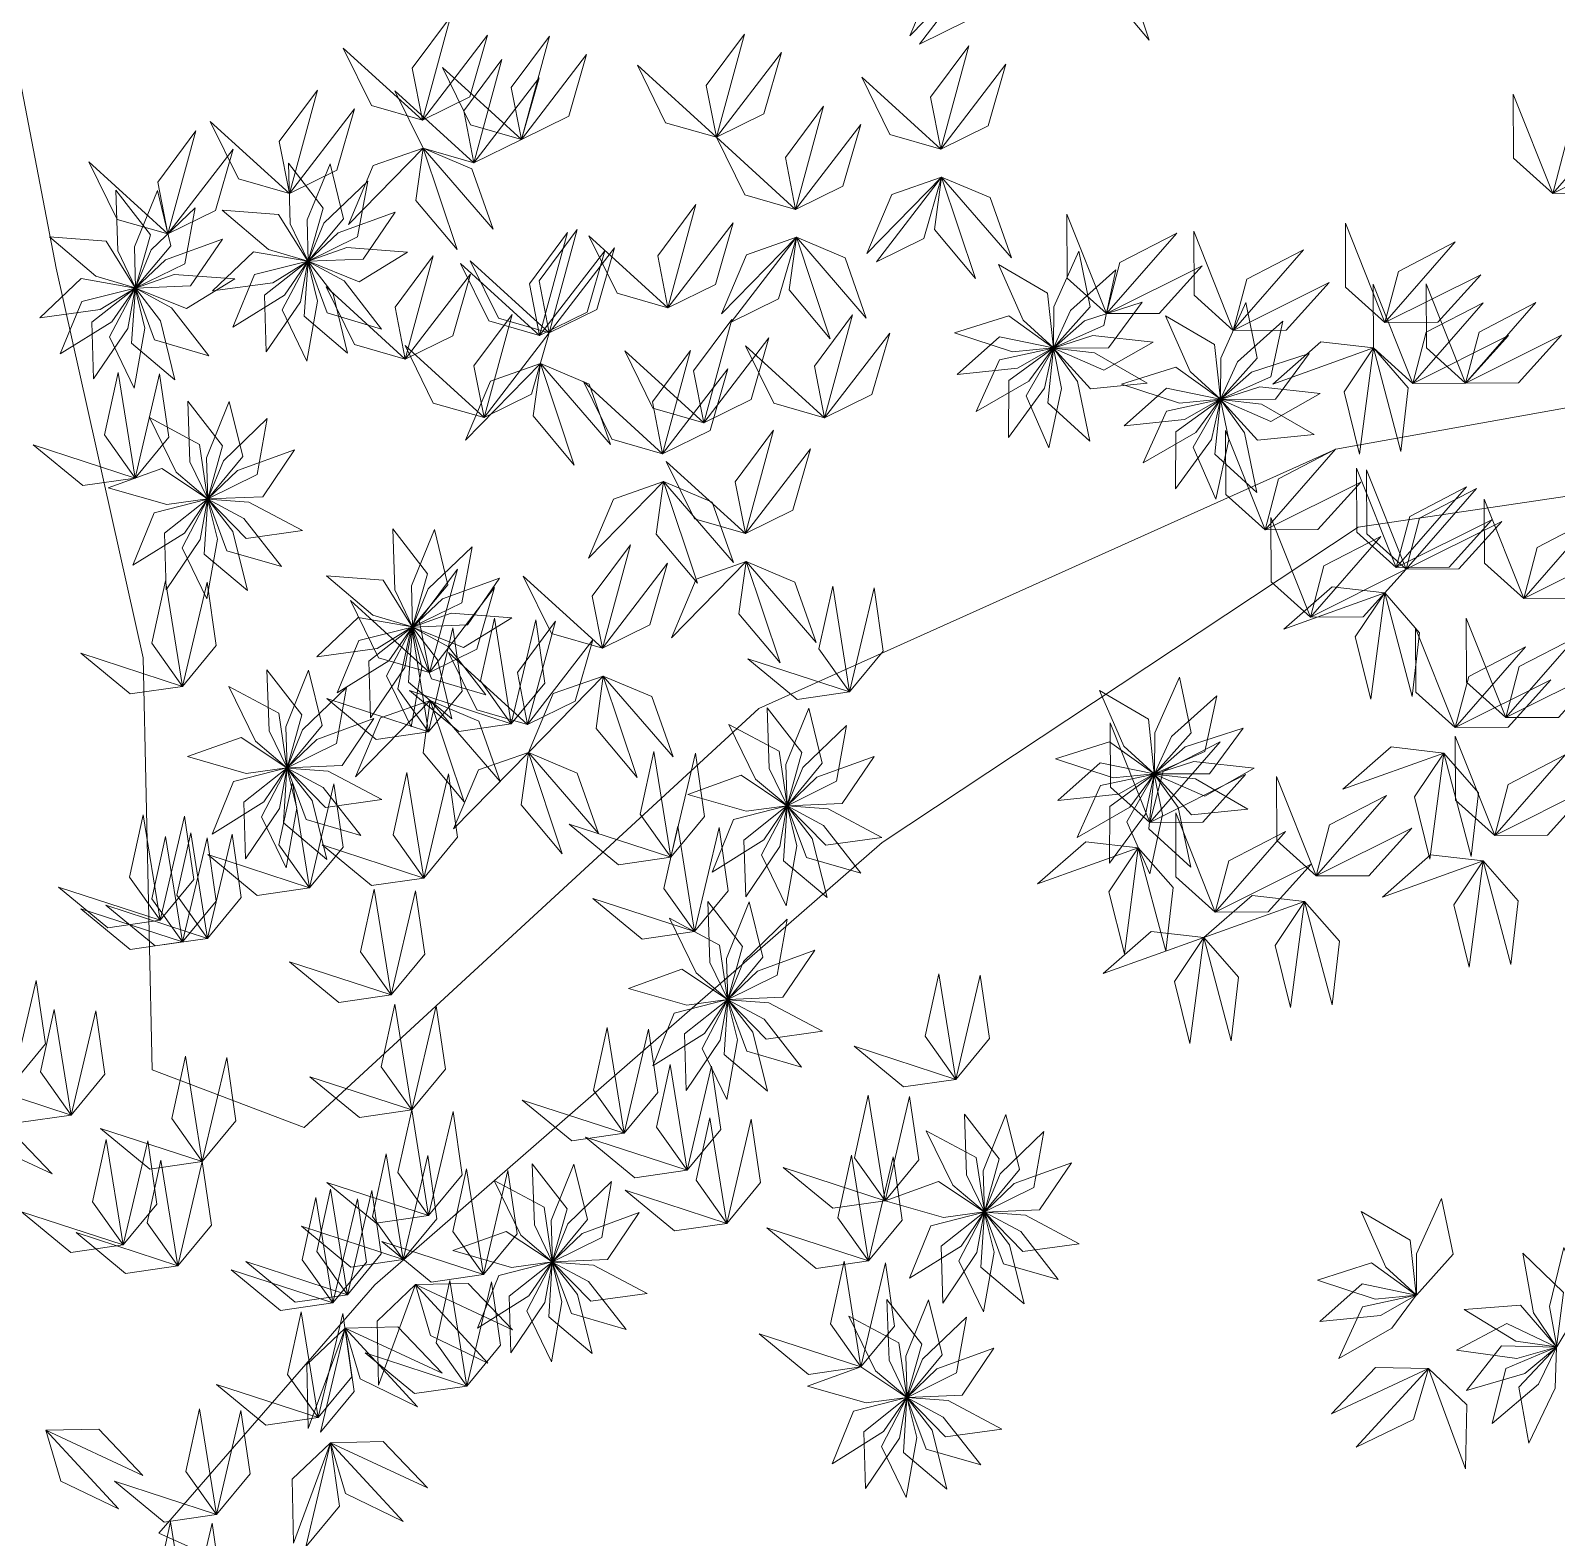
# Model space of a CAD drawing. Header units: inches. Extents: x -422522 to 22891, y -2973 to 414515.
# Drawn here: x 11305 to 11390.6, y 10952.1 to 11036.6 of the extents above; entities that cross this region are included whole.
import ezdxf

# ---------------------------------------------------------------- set-up
doc = ezdxf.new("R2010")
doc.units = ezdxf.units.IN
doc.header["$MEASUREMENT"] = 0
doc.layers.add('ARREDAMENTO', color=8, linetype='Continuous', lineweight=18)

msp = doc.modelspace()

# ---------------------------------------------------------------- linework, layer by layer
at = {"layer": 'ARREDAMENTO', "linetype": 'Continuous', "lineweight": 0}
for points in [[(11404.346, 11017.806), (11378.18, 11013.105), (11345.839, 10998.557), (11320.347, 10975.071), (11311.822, 10978.306), (11311.325, 11001.414), (11306.448, 11023.259), (11301.689, 11047.984), (11306.66, 11063.654), (11315.716, 11073.384), (11336.474, 11086.963), (11359.7, 11090.341), (11382.134, 11109.623), (11404.745, 11133.228)], [(11326.369, 10945.965), (11312.2, 10952.317), (11324.314, 10966.251), (11352.747, 10991.06), (11379.444, 11008.725), (11409.931, 11013.248)]]:
    msp.add_lwpolyline(points, dxfattribs=at)
at = {"layer": 'ARREDAMENTO', "lineweight": 0}
for points in [[(11365.824, 11041.731), (11365.421, 11038.794), (11367.723, 11036.042), (11365.824, 11041.731)], [(11358.498, 11040.571), (11355.702, 11039.589), (11354.305, 11036.283), (11358.498, 11040.571)], [(11354.846, 11035.814), (11357.506, 11037.123), (11358.498, 11040.571), (11354.846, 11035.814)], [(11326.975, 11031.552), (11326.404, 11034.461), (11328.545, 11037.341), (11326.975, 11031.552)], [(11326.975, 11031.552), (11329.635, 11032.861), (11330.628, 11036.31), (11326.975, 11031.552)], [(11343.463, 11030.592), (11342.892, 11033.501), (11345.033, 11036.381), (11343.463, 11030.592)], [(11326.975, 11031.552), (11324.127, 11032.372), (11322.542, 11035.592), (11326.975, 11031.552)], [(11332.529, 11030.474), (11331.958, 11033.383), (11334.098, 11036.263), (11332.529, 11030.474)], [(11356.04, 11029.931), (11355.468, 11032.84), (11357.609, 11035.72), (11356.04, 11029.931)], [(11329.869, 11029.165), (11329.298, 11032.074), (11331.439, 11034.954), (11329.869, 11029.165)], [(11332.529, 11030.474), (11335.189, 11031.783), (11336.182, 11035.231), (11332.529, 11030.474)], [(11343.463, 11030.592), (11340.615, 11031.412), (11339.03, 11034.632), (11343.463, 11030.592)], [(11343.463, 11030.592), (11346.123, 11031.901), (11347.116, 11035.349), (11343.463, 11030.592)], [(11356.04, 11029.931), (11358.7, 11031.24), (11359.693, 11034.688), (11356.04, 11029.931)], [(11332.529, 11030.474), (11329.68, 11031.294), (11328.096, 11034.514), (11332.529, 11030.474)], [(11329.869, 11029.165), (11332.529, 11030.474), (11333.522, 11033.923), (11329.869, 11029.165)], [(11356.04, 11029.931), (11353.191, 11030.751), (11351.606, 11033.971), (11356.04, 11029.931)], [(11319.522, 11027.439), (11318.951, 11030.348), (11321.091, 11033.228), (11319.522, 11027.439)], [(11329.869, 11029.165), (11327.02, 11029.985), (11325.436, 11033.205), (11329.869, 11029.165)], [(11390.343, 11027.437), (11388.139, 11029.42), (11388.122, 11033.009), (11390.343, 11027.437)], [(11319.522, 11027.439), (11322.182, 11028.748), (11323.175, 11032.196), (11319.522, 11027.439)], [(11347.897, 11026.552), (11347.325, 11029.461), (11349.466, 11032.341), (11347.897, 11026.552)], [(11319.522, 11027.439), (11316.673, 11028.259), (11315.089, 11031.478), (11319.522, 11027.439)], [(11347.897, 11026.552), (11350.557, 11027.861), (11351.55, 11031.31), (11347.897, 11026.552)], [(11390.343, 11027.437), (11391.101, 11030.303), (11394.286, 11031.957), (11390.343, 11027.437)], [(11312.711, 11025.17), (11312.14, 11028.079), (11314.281, 11030.959), (11312.711, 11025.17)], [(11347.897, 11026.552), (11345.048, 11027.372), (11343.463, 11030.592), (11347.897, 11026.552)], [(11312.711, 11025.17), (11315.371, 11026.479), (11316.364, 11029.927), (11312.711, 11025.17)], [(11327.02, 11029.985), (11324.224, 11029.003), (11322.827, 11025.697), (11327.02, 11029.985)], [(11327.02, 11029.985), (11326.617, 11027.048), (11328.92, 11024.296), (11327.02, 11029.985)], [(11327.02, 11029.985), (11329.751, 11028.832), (11330.941, 11025.446), (11327.02, 11029.985)], [(11390.343, 11027.437), (11393.307, 11027.451), (11395.708, 11030.118), (11390.343, 11027.437)], [(11312.711, 11025.17), (11309.863, 11025.99), (11308.278, 11029.209), (11312.711, 11025.17)], [(11319.47, 11029.142), (11319.574, 11025.735), (11320.568, 11023.654), (11321.412, 11026.621), (11319.47, 11029.142)], [(11321.801, 11029.112), (11320.51, 11025.958), (11320.572, 11023.652), (11322.549, 11026.02), (11321.801, 11029.112)], [(11323.918, 11028.137), (11321.455, 11025.781), (11320.574, 11023.649), (11323.343, 11025.008), (11323.918, 11028.137)], [(11356.085, 11028.364), (11353.288, 11027.381), (11351.891, 11024.076), (11356.085, 11028.364)], [(11352.432, 11023.607), (11355.092, 11024.915), (11356.085, 11028.364), (11352.432, 11023.607)], [(11356.085, 11028.364), (11355.682, 11025.427), (11357.985, 11022.675), (11356.085, 11028.364)], [(11356.085, 11028.364), (11358.816, 11027.21), (11360.005, 11023.825), (11356.085, 11028.364)], [(11309.792, 11027.636), (11309.895, 11024.23), (11310.889, 11022.148), (11311.733, 11025.115), (11309.792, 11027.636)], [(11312.122, 11027.607), (11310.831, 11024.452), (11310.893, 11022.147), (11312.87, 11024.514), (11312.122, 11027.607)], [(11314.239, 11026.632), (11311.776, 11024.275), (11310.895, 11022.144), (11313.664, 11023.502), (11314.239, 11026.632)], [(11315.748, 11026.51), (11318.349, 11024.307), (11320.561, 11023.653), (11318.92, 11026.265), (11315.748, 11026.51)], [(11325.455, 11026.386), (11322.247, 11025.235), (11320.575, 11023.646), (11323.657, 11023.76), (11325.455, 11026.386)], [(11340.742, 11021.037), (11340.17, 11023.946), (11342.311, 11026.826), (11340.742, 11021.037)], [(11365.321, 11020.704), (11363.117, 11022.687), (11363.1, 11026.275), (11365.321, 11020.704)], [(11333.548, 11019.473), (11332.976, 11022.382), (11335.117, 11025.262), (11333.548, 11019.473)], [(11334.09, 11019.63), (11333.518, 11022.539), (11335.659, 11025.419), (11334.09, 11019.63)], [(11340.742, 11021.037), (11343.402, 11022.346), (11344.395, 11025.794), (11340.742, 11021.037)], [(11365.321, 11020.704), (11366.079, 11023.57), (11369.263, 11025.224), (11365.321, 11020.704)], [(11372.438, 11019.766), (11370.235, 11021.749), (11370.217, 11025.338), (11372.438, 11019.766)], [(11380.94, 11020.207), (11378.736, 11022.19), (11378.719, 11025.779), (11380.94, 11020.207)], [(11306.069, 11025.004), (11308.67, 11022.801), (11310.882, 11022.147), (11309.242, 11024.759), (11306.069, 11025.004)], [(11315.776, 11024.88), (11312.568, 11023.729), (11310.896, 11022.14), (11313.978, 11022.255), (11315.776, 11024.88)], [(11326.147, 11024.16), (11322.748, 11024.413), (11320.574, 11023.642), (11323.437, 11022.493), (11326.147, 11024.16)], [(11334.09, 11019.63), (11336.749, 11020.939), (11337.742, 11024.388), (11334.09, 11019.63)], [(11340.742, 11021.037), (11337.893, 11021.857), (11336.308, 11025.076), (11340.742, 11021.037)], [(11347.942, 11024.985), (11345.145, 11024.003), (11343.748, 11020.697), (11347.942, 11024.985)], [(11344.289, 11020.228), (11346.949, 11021.537), (11347.942, 11024.985), (11344.289, 11020.228)], [(11347.942, 11024.985), (11347.539, 11022.048), (11349.842, 11019.296), (11347.942, 11024.985)], [(11347.942, 11024.985), (11350.673, 11023.832), (11351.863, 11020.446), (11347.942, 11024.985)], [(11380.94, 11020.207), (11381.698, 11023.073), (11384.882, 11024.727), (11380.94, 11020.207)], [(11315.214, 11021.982), (11318.591, 11022.44), (11320.557, 11023.647), (11317.518, 11024.176), (11315.214, 11021.982)], [(11316.353, 11019.948), (11319.252, 11021.741), (11320.557, 11023.643), (11317.566, 11022.89), (11316.353, 11019.948)], [(11318.221, 11018.555), (11320.14, 11021.372), (11320.559, 11023.64), (11318.132, 11021.735), (11318.221, 11018.555)], [(11320.494, 11018.041), (11321.101, 11021.395), (11320.562, 11023.637), (11319.12, 11020.911), (11320.494, 11018.041)], [(11322.78, 11018.496), (11321.971, 11021.807), (11320.565, 11023.636), (11320.357, 11020.559), (11322.78, 11018.496)], [(11324.683, 11019.842), (11322.597, 11022.538), (11320.569, 11023.637), (11321.63, 11020.741), (11324.683, 11019.842)], [(11326.016, 11018.159), (11325.444, 11021.068), (11327.585, 11023.948), (11326.016, 11018.159)], [(11333.548, 11019.473), (11330.699, 11020.293), (11329.114, 11023.513), (11333.548, 11019.473)], [(11334.09, 11019.63), (11331.241, 11020.45), (11329.656, 11023.67), (11334.09, 11019.63)], [(11333.548, 11019.473), (11336.208, 11020.782), (11337.201, 11024.231), (11333.548, 11019.473)], [(11363.774, 11024.199), (11362.377, 11021.09), (11362.361, 11018.783), (11364.417, 11021.083), (11363.774, 11024.199)], [(11372.438, 11019.766), (11373.196, 11022.632), (11376.381, 11024.287), (11372.438, 11019.766)], [(11305.535, 11020.476), (11308.912, 11020.935), (11310.878, 11022.141), (11307.839, 11022.67), (11305.535, 11020.476)], [(11316.468, 11022.654), (11313.069, 11022.908), (11310.895, 11022.136), (11313.758, 11020.987), (11316.468, 11022.654)], [(11326.016, 11018.159), (11328.676, 11019.468), (11329.668, 11022.916), (11326.016, 11018.159)], [(11359.275, 11023.459), (11360.651, 11020.34), (11362.354, 11018.785), (11362.021, 11021.852), (11359.275, 11023.459)], [(11365.856, 11023.153), (11363.316, 11020.881), (11362.363, 11018.78), (11365.177, 11020.045), (11365.856, 11023.153)], [(11365.321, 11020.704), (11368.285, 11020.718), (11370.686, 11023.385), (11365.321, 11020.704)], [(11380.94, 11020.207), (11383.904, 11020.221), (11386.305, 11022.888), (11380.94, 11020.207)], [(11306.674, 11018.443), (11309.573, 11020.236), (11310.878, 11022.137), (11307.887, 11021.384), (11306.674, 11018.443)], [(11308.542, 11017.049), (11310.461, 11019.866), (11310.88, 11022.134), (11308.454, 11020.23), (11308.542, 11017.049)], [(11310.815, 11016.535), (11311.423, 11019.889), (11310.883, 11022.132), (11309.441, 11019.405), (11310.815, 11016.535)], [(11313.101, 11016.991), (11312.292, 11020.302), (11310.886, 11022.131), (11310.678, 11019.053), (11313.101, 11016.991)], [(11315.004, 11018.336), (11312.918, 11021.032), (11310.89, 11022.131), (11311.952, 11019.235), (11315.004, 11018.336)], [(11326.016, 11018.159), (11323.167, 11018.979), (11321.582, 11022.199), (11326.016, 11018.159)], [(11372.438, 11019.766), (11375.403, 11019.78), (11377.803, 11022.448), (11372.438, 11019.766)], [(11382.499, 11016.795), (11380.295, 11018.778), (11380.278, 11022.366), (11382.499, 11016.795)], [(11385.463, 11016.809), (11383.26, 11018.792), (11383.242, 11022.38), (11385.463, 11016.809)], [(11367.334, 11021.351), (11364.089, 11020.308), (11362.364, 11018.776), (11365.448, 11018.787), (11367.334, 11021.351)], [(11373.136, 11021.321), (11371.74, 11018.212), (11371.724, 11015.905), (11373.78, 11018.205), (11373.136, 11021.321)], [(11382.499, 11016.795), (11383.257, 11019.661), (11386.441, 11021.315), (11382.499, 11016.795)], [(11385.463, 11016.809), (11386.221, 11019.675), (11389.406, 11021.329), (11385.463, 11016.809)], [(11330.437, 11014.873), (11329.865, 11017.782), (11332.006, 11020.662), (11330.437, 11014.873)], [(11342.752, 11014.587), (11342.18, 11017.496), (11344.321, 11020.376), (11342.752, 11014.587)], [(11349.522, 11014.856), (11348.951, 11017.765), (11351.092, 11020.645), (11349.522, 11014.856)], [(11356.814, 11019.62), (11360.052, 11018.556), (11362.348, 11018.782), (11359.846, 11020.586), (11356.814, 11019.62)], [(11368.638, 11020.581), (11370.014, 11017.463), (11371.717, 11015.907), (11371.384, 11018.974), (11368.638, 11020.581)], [(11375.219, 11020.275), (11372.679, 11018.003), (11371.726, 11015.902), (11374.54, 11017.167), (11375.219, 11020.275)], [(11330.437, 11014.873), (11333.097, 11016.182), (11334.09, 11019.63), (11330.437, 11014.873)], [(11342.752, 11014.587), (11345.411, 11015.896), (11346.404, 11019.345), (11342.752, 11014.587)], [(11349.522, 11014.856), (11352.182, 11016.165), (11353.175, 11019.613), (11349.522, 11014.856)], [(11356.95, 11017.294), (11360.341, 11017.639), (11362.346, 11018.778), (11359.327, 11019.409), (11356.95, 11017.294)], [(11367.95, 11019.103), (11364.562, 11019.471), (11362.363, 11018.773), (11365.186, 11017.528), (11367.95, 11019.103)], [(11382.499, 11016.795), (11385.463, 11016.809), (11387.864, 11019.476), (11382.499, 11016.795)], [(11385.463, 11016.809), (11388.427, 11016.823), (11390.828, 11019.49), (11385.463, 11016.809)], [(11330.437, 11014.873), (11327.588, 11015.693), (11326.003, 11018.913), (11330.437, 11014.873)], [(11342.752, 11014.587), (11339.903, 11015.407), (11338.318, 11018.627), (11342.752, 11014.587)], [(11340.447, 11012.852), (11339.876, 11015.761), (11342.016, 11018.641), (11340.447, 11012.852)], [(11349.522, 11014.856), (11346.674, 11015.676), (11345.089, 11018.896), (11349.522, 11014.856)], [(11358.02, 11015.223), (11360.978, 11016.918), (11362.346, 11018.774), (11359.332, 11018.123), (11358.02, 11015.223)], [(11359.84, 11013.767), (11361.853, 11016.518), (11362.348, 11018.771), (11359.859, 11016.949), (11359.84, 11013.767)], [(11362.095, 11013.178), (11362.815, 11016.509), (11362.351, 11018.769), (11360.818, 11016.092), (11362.095, 11013.178)], [(11364.395, 11013.556), (11363.697, 11016.892), (11362.354, 11018.767), (11362.043, 11015.699), (11364.395, 11013.556)], [(11367.6, 11016.799), (11364.653, 11018.513), (11362.361, 11018.77), (11364.433, 11016.485), (11367.6, 11016.799)], [(11376.697, 11018.473), (11373.452, 11017.43), (11371.727, 11015.899), (11374.811, 11015.909), (11376.697, 11018.473)], [(11380.295, 11018.778), (11377.35, 11019.117), (11374.649, 11016.755), (11380.295, 11018.778)], [(11380.295, 11018.778), (11378.648, 11016.313), (11379.516, 11012.831), (11380.295, 11018.778)], [(11380.295, 11018.778), (11382.247, 11016.546), (11381.836, 11012.981), (11380.295, 11018.778)], [(11333.593, 11017.906), (11330.796, 11016.924), (11329.399, 11013.618), (11333.593, 11017.906)], [(11333.593, 11017.906), (11333.19, 11014.969), (11335.493, 11012.217), (11333.593, 11017.906)], [(11333.593, 11017.906), (11336.324, 11016.753), (11337.514, 11013.367), (11333.593, 11017.906)], [(11340.447, 11012.852), (11343.107, 11014.161), (11344.1, 11017.609), (11340.447, 11012.852)], [(11366.177, 11016.742), (11369.415, 11015.678), (11371.711, 11015.904), (11369.209, 11017.708), (11366.177, 11016.742)], [(11310.868, 11011.484), (11309.151, 11013.901), (11309.919, 11017.407), (11310.868, 11011.484)], [(11310.868, 11011.484), (11312.755, 11013.771), (11312.243, 11017.322), (11310.868, 11011.484)], [(11340.447, 11012.852), (11337.598, 11013.672), (11336.014, 11016.892), (11340.447, 11012.852)], [(11313.82, 11015.804), (11313.939, 11012.398), (11314.943, 11010.321), (11315.773, 11013.292), (11313.82, 11015.804)], [(11316.15, 11015.785), (11314.874, 11012.625), (11314.946, 11010.32), (11316.912, 11012.696), (11316.15, 11015.785)], [(11366.313, 11014.416), (11369.704, 11014.761), (11371.709, 11015.9), (11368.69, 11016.531), (11366.313, 11014.416)], [(11367.383, 11012.345), (11370.341, 11014.04), (11371.709, 11015.897), (11368.694, 11015.245), (11367.383, 11012.345)], [(11369.203, 11010.89), (11371.216, 11013.64), (11371.711, 11015.893), (11369.222, 11014.071), (11369.203, 11010.89)], [(11371.458, 11010.3), (11372.178, 11013.631), (11371.714, 11015.891), (11370.181, 11013.214), (11371.458, 11010.3)], [(11373.758, 11010.678), (11373.06, 11014.014), (11371.717, 11015.89), (11371.406, 11012.821), (11373.758, 11010.678)], [(11376.962, 11013.921), (11374.016, 11015.635), (11371.724, 11015.892), (11373.796, 11013.607), (11376.962, 11013.921)], [(11377.313, 11016.225), (11373.925, 11016.593), (11371.726, 11015.895), (11374.548, 11014.65), (11377.313, 11016.225)], [(11311.683, 11014.874), (11313.177, 11011.81), (11314.939, 11010.322), (11314.489, 11013.373), (11311.683, 11014.874)], [(11318.272, 11014.82), (11315.82, 11012.452), (11314.948, 11010.317), (11317.711, 11011.688), (11318.272, 11014.82)], [(11345.084, 11008.375), (11344.512, 11011.283), (11346.653, 11014.164), (11345.084, 11008.375)], [(11374.22, 11008.582), (11372.017, 11010.565), (11372, 11014.153), (11374.22, 11008.582)], [(11310.868, 11011.484), (11307.934, 11011.061), (11305.166, 11013.345), (11310.868, 11011.484)], [(11319.817, 11013.076), (11316.614, 11011.91), (11314.949, 11010.313), (11318.031, 11010.442), (11319.817, 11013.076)], [(11345.084, 11008.375), (11342.235, 11009.194), (11340.65, 11012.414), (11345.084, 11008.375)], [(11345.084, 11008.375), (11347.744, 11009.683), (11348.737, 11013.132), (11345.084, 11008.375)], [(11374.22, 11008.582), (11374.978, 11011.447), (11378.163, 11013.102), (11374.22, 11008.582)], [(11309.371, 11010.944), (11312.648, 11010.005), (11314.933, 11010.318), (11312.364, 11012.025), (11309.371, 11010.944)], [(11381.569, 11006.47), (11379.366, 11008.453), (11379.348, 11012.042), (11381.569, 11006.47)], [(11382.125, 11006.374), (11379.921, 11008.357), (11379.904, 11011.946), (11382.125, 11006.374)], [(11340.492, 11011.285), (11337.695, 11010.302), (11336.298, 11006.997), (11340.492, 11011.285)], [(11340.492, 11011.285), (11340.089, 11008.348), (11342.392, 11005.596), (11340.492, 11011.285)], [(11340.492, 11011.285), (11343.223, 11010.131), (11344.413, 11006.746), (11340.492, 11011.285)], [(11374.22, 11008.582), (11377.185, 11008.596), (11379.586, 11011.263), (11374.22, 11008.582)], [(11381.569, 11006.47), (11382.327, 11009.336), (11385.512, 11010.99), (11381.569, 11006.47)], [(11382.125, 11006.374), (11382.883, 11009.24), (11386.067, 11010.895), (11382.125, 11006.374)], [(11310.745, 11006.596), (11313.635, 11008.403), (11314.932, 11010.31), (11311.944, 11009.544), (11310.745, 11006.596)], [(11312.619, 11005.211), (11314.525, 11008.037), (11314.933, 11010.307), (11312.516, 11008.391), (11312.619, 11005.211)], [(11314.895, 11004.708), (11315.487, 11008.065), (11314.936, 11010.305), (11313.507, 11007.571), (11314.895, 11004.708)], [(11317.178, 11005.174), (11316.354, 11008.481), (11314.94, 11010.304), (11314.746, 11007.225), (11317.178, 11005.174)], [(11319.075, 11006.529), (11316.976, 11009.214), (11314.944, 11010.304), (11316.019, 11007.413), (11319.075, 11006.529)], [(11320.257, 11008.537), (11317.247, 11010.137), (11314.947, 11010.306), (11317.105, 11008.102), (11320.257, 11008.537)], [(11388.723, 11004.731), (11386.519, 11006.714), (11386.502, 11010.302), (11388.723, 11004.731)], [(11376.76, 11003.693), (11374.556, 11005.676), (11374.539, 11009.265), (11376.76, 11003.693)], [(11381.569, 11006.47), (11384.534, 11006.484), (11386.934, 11009.151), (11381.569, 11006.47)], [(11382.125, 11006.374), (11385.089, 11006.388), (11387.49, 11009.056), (11382.125, 11006.374)], [(11388.723, 11004.731), (11389.48, 11007.597), (11392.665, 11009.251), (11388.723, 11004.731)], [(11325.322, 11008.63), (11325.425, 11005.223), (11326.419, 11003.142), (11327.263, 11006.109), (11325.322, 11008.63)], [(11327.652, 11008.6), (11326.361, 11005.446), (11326.423, 11003.14), (11328.4, 11005.507), (11327.652, 11008.6)], [(11376.76, 11003.693), (11377.518, 11006.559), (11380.702, 11008.213), (11376.76, 11003.693)], [(11329.769, 11007.625), (11327.306, 11005.269), (11326.425, 11003.137), (11329.194, 11004.496), (11329.769, 11007.625)], [(11337.069, 11001.954), (11336.497, 11004.863), (11338.638, 11007.743), (11337.069, 11001.954)], [(11388.723, 11004.731), (11391.687, 11004.745), (11394.088, 11007.412), (11388.723, 11004.731)], [(11327.375, 11000.583), (11326.803, 11003.491), (11328.944, 11006.372), (11327.375, 11000.583)], [(11337.069, 11001.954), (11339.729, 11003.263), (11340.722, 11006.712), (11337.069, 11001.954)], [(11345.129, 11006.807), (11342.332, 11005.825), (11340.935, 11002.519), (11345.129, 11006.807)], [(11345.129, 11006.807), (11344.726, 11003.87), (11347.029, 11001.118), (11345.129, 11006.807)], [(11345.129, 11006.807), (11347.86, 11005.654), (11349.049, 11002.268), (11345.129, 11006.807)], [(11376.76, 11003.693), (11379.724, 11003.707), (11382.125, 11006.374), (11376.76, 11003.693)], [(11313.53, 10999.805), (11311.814, 11002.222), (11312.582, 11005.727), (11313.53, 10999.805)], [(11313.53, 10999.805), (11315.417, 11002.091), (11314.905, 11005.643), (11313.53, 10999.805)], [(11321.599, 11005.997), (11324.2, 11003.794), (11326.412, 11003.141), (11324.772, 11005.753), (11321.599, 11005.997)], [(11331.306, 11005.873), (11328.098, 11004.722), (11326.426, 11003.133), (11329.508, 11003.248), (11331.306, 11005.873)], [(11337.069, 11001.954), (11334.22, 11002.774), (11332.635, 11005.994), (11337.069, 11001.954)], [(11327.375, 11000.583), (11330.034, 11001.891), (11331.027, 11005.34), (11327.375, 11000.583)], [(11350.927, 10999.494), (11349.211, 11001.911), (11349.979, 11005.416), (11350.927, 10999.494)], [(11350.927, 10999.494), (11352.814, 11001.78), (11352.302, 11005.332), (11350.927, 10999.494)], [(11380.924, 11005.041), (11377.98, 11005.38), (11375.278, 11003.018), (11380.924, 11005.041)], [(11380.924, 11005.041), (11379.278, 11002.576), (11380.145, 10999.094), (11380.924, 11005.041)], [(11380.924, 11005.041), (11382.876, 11002.809), (11382.466, 10999.244), (11380.924, 11005.041)], [(11327.375, 11000.583), (11324.526, 11001.402), (11322.941, 11004.622), (11327.375, 11000.583)], [(11331.998, 11003.648), (11328.599, 11003.901), (11326.425, 11003.13), (11329.288, 11001.981), (11331.998, 11003.648)], [(11321.065, 11001.469), (11324.442, 11001.928), (11326.408, 11003.135), (11323.369, 11003.663), (11321.065, 11001.469)], [(11322.204, 10999.436), (11325.103, 11001.229), (11326.408, 11003.131), (11323.417, 11002.378), (11322.204, 10999.436)], [(11324.072, 10998.042), (11325.991, 11000.859), (11326.41, 11003.128), (11323.984, 11001.223), (11324.072, 10998.042)], [(11326.345, 10997.529), (11326.953, 11000.883), (11326.413, 11003.125), (11324.971, 11000.398), (11326.345, 10997.529)], [(11327.314, 10997.256), (11325.598, 10999.673), (11326.366, 11003.178), (11327.314, 10997.256)], [(11328.631, 10997.984), (11327.822, 11001.295), (11326.416, 11003.124), (11326.208, 11000.047), (11328.631, 10997.984)], [(11330.534, 10999.33), (11328.448, 11002.025), (11326.42, 11003.125), (11327.482, 11000.229), (11330.534, 10999.33)], [(11327.314, 10997.256), (11329.201, 10999.542), (11328.689, 11003.094), (11327.314, 10997.256)], [(11331.961, 10997.704), (11330.244, 11000.121), (11331.012, 11003.627), (11331.961, 10997.704)], [(11331.961, 10997.704), (11333.848, 10999.991), (11333.336, 11003.543), (11331.961, 10997.704)], [(11332.875, 10997.666), (11332.303, 11000.575), (11334.444, 11003.455), (11332.875, 10997.666)], [(11384.879, 10997.498), (11382.675, 10999.481), (11382.658, 11003.07), (11384.879, 10997.498)], [(11387.71, 10998.052), (11385.506, 11000.035), (11385.489, 11003.623), (11387.71, 10998.052)], [(11332.875, 10997.666), (11335.535, 10998.975), (11336.528, 11002.424), (11332.875, 10997.666)], [(11387.71, 10998.052), (11388.468, 11000.918), (11391.652, 11002.572), (11387.71, 10998.052)], [(11313.53, 10999.805), (11310.596, 10999.381), (11307.828, 11001.665), (11313.53, 10999.805)], [(11332.875, 10997.666), (11330.026, 10998.486), (11328.442, 11001.706), (11332.875, 10997.666)], [(11350.927, 10999.494), (11347.993, 10999.071), (11345.225, 11001.355), (11350.927, 10999.494)], [(11384.879, 10997.498), (11385.637, 11000.364), (11388.821, 11002.019), (11384.879, 10997.498)], [(11318.265, 11000.725), (11318.384, 10997.319), (11319.388, 10995.242), (11320.217, 10998.213), (11318.265, 11000.725)], [(11320.595, 11000.706), (11319.318, 10997.546), (11319.391, 10995.24), (11321.357, 10997.617), (11320.595, 11000.706)], [(11337.114, 11000.387), (11334.317, 10999.405), (11332.92, 10996.099), (11337.114, 11000.387)], [(11337.114, 11000.387), (11336.711, 10997.45), (11339.014, 10994.698), (11337.114, 11000.387)], [(11337.114, 11000.387), (11339.845, 10999.234), (11341.034, 10995.848), (11337.114, 11000.387)], [(11387.71, 10998.052), (11390.674, 10998.066), (11393.075, 11000.733), (11387.71, 10998.052)], [(11316.128, 10999.795), (11317.622, 10996.731), (11319.384, 10995.242), (11318.934, 10998.294), (11316.128, 10999.795)], [(11322.717, 10999.741), (11320.265, 10997.373), (11319.393, 10995.237), (11322.156, 10996.609), (11322.717, 10999.741)], [(11331.961, 10997.704), (11329.027, 10997.281), (11326.259, 10999.565), (11331.961, 10997.704)], [(11364.931, 10999.575), (11366.307, 10996.457), (11368.01, 10994.901), (11367.677, 10997.968), (11364.931, 10999.575)], [(11369.43, 11000.315), (11368.033, 10997.206), (11368.017, 10994.899), (11370.073, 10997.199), (11369.43, 11000.315)], [(11384.879, 10997.498), (11387.843, 10997.512), (11390.244, 11000.18), (11384.879, 10997.498)], [(11327.314, 10997.256), (11324.38, 10996.833), (11321.612, 10999.117), (11327.314, 10997.256)], [(11327.42, 10999.015), (11324.623, 10998.033), (11323.226, 10994.727), (11327.42, 10999.015)], [(11327.42, 10999.015), (11327.016, 10996.078), (11329.319, 10993.326), (11327.42, 10999.015)], [(11327.42, 10999.015), (11330.15, 10997.862), (11331.34, 10994.476), (11327.42, 10999.015)], [(11371.513, 10999.269), (11368.972, 10996.997), (11368.019, 10994.896), (11370.833, 10996.161), (11371.513, 10999.269)], [(11324.262, 10997.996), (11321.059, 10996.83), (11319.394, 10995.234), (11322.476, 10995.363), (11324.262, 10997.996)], [(11346.303, 10998.601), (11346.422, 10995.195), (11347.426, 10993.118), (11348.256, 10996.089), (11346.303, 10998.601)], [(11348.634, 10998.582), (11347.357, 10995.422), (11347.429, 10993.116), (11349.396, 10995.493), (11348.634, 10998.582)], [(11344.166, 10997.67), (11345.661, 10994.607), (11347.422, 10993.118), (11346.972, 10996.17), (11344.166, 10997.67)], [(11350.755, 10997.617), (11348.303, 10995.249), (11347.432, 10993.113), (11350.195, 10994.485), (11350.755, 10997.617)], [(11367.757, 10992.18), (11365.554, 10994.163), (11365.536, 10997.752), (11367.757, 10992.18)], [(11372.99, 10997.467), (11369.745, 10996.424), (11368.02, 10994.893), (11371.105, 10994.903), (11372.99, 10997.467)], [(11387.091, 10991.444), (11384.887, 10993.427), (11384.87, 10997.016), (11387.091, 10991.444)], [(11313.816, 10995.865), (11317.092, 10994.925), (11319.378, 10995.238), (11316.809, 10996.945), (11313.816, 10995.865)], [(11340.906, 10990.223), (11339.189, 10992.64), (11339.957, 10996.146), (11340.906, 10990.223)], [(11362.47, 10995.736), (11365.708, 10994.672), (11368.004, 10994.898), (11365.502, 10996.702), (11362.47, 10995.736)], [(11367.757, 10992.18), (11368.515, 10995.046), (11371.7, 10996.7), (11367.757, 10992.18)], [(11384.234, 10996.069), (11381.289, 10996.409), (11378.587, 10994.047), (11384.234, 10996.069)], [(11332.92, 10996.099), (11330.123, 10995.117), (11328.726, 10991.811), (11332.92, 10996.099)], [(11332.92, 10996.099), (11332.517, 10993.162), (11334.82, 10990.41), (11332.92, 10996.099)], [(11332.92, 10996.099), (11335.651, 10994.945), (11336.841, 10991.56), (11332.92, 10996.099)], [(11340.906, 10990.223), (11342.793, 10992.51), (11342.281, 10996.061), (11340.906, 10990.223)], [(11352.3, 10995.872), (11349.098, 10994.706), (11347.433, 10993.11), (11350.515, 10993.239), (11352.3, 10995.872)], [(11362.606, 10993.41), (11365.997, 10993.755), (11368.002, 10994.894), (11364.983, 10995.525), (11362.606, 10993.41)], [(11373.607, 10995.219), (11370.218, 10995.587), (11368.019, 10994.889), (11370.842, 10993.644), (11373.607, 10995.219)], [(11384.234, 10996.069), (11382.587, 10993.604), (11383.455, 10990.122), (11384.234, 10996.069)], [(11384.234, 10996.069), (11386.185, 10993.838), (11385.775, 10990.273), (11384.234, 10996.069)], [(11387.091, 10991.444), (11387.849, 10994.31), (11391.033, 10995.964), (11387.091, 10991.444)], [(11315.19, 10991.517), (11318.08, 10993.323), (11319.377, 10995.231), (11316.389, 10994.464), (11315.19, 10991.517)], [(11317.064, 10990.132), (11318.97, 10992.958), (11319.378, 10995.228), (11316.961, 10993.312), (11317.064, 10990.132)], [(11319.34, 10989.629), (11319.931, 10992.985), (11319.381, 10995.225), (11317.952, 10992.492), (11319.34, 10989.629)], [(11320.643, 10988.511), (11318.927, 10990.928), (11319.695, 10994.433), (11320.643, 10988.511)], [(11321.623, 10990.095), (11320.798, 10993.402), (11319.385, 10995.224), (11319.191, 10992.146), (11321.623, 10990.095)], [(11323.52, 10991.449), (11321.421, 10994.135), (11319.388, 10995.225), (11320.463, 10992.334), (11323.52, 10991.449)], [(11324.702, 10993.458), (11321.692, 10995.058), (11319.392, 10995.227), (11321.549, 10993.023), (11324.702, 10993.458)], [(11327.057, 10989.059), (11325.34, 10991.476), (11326.108, 10994.981), (11327.057, 10989.059)], [(11327.057, 10989.059), (11328.944, 10991.345), (11328.432, 10994.897), (11327.057, 10989.059)], [(11341.855, 10993.74), (11345.131, 10992.801), (11347.416, 10993.114), (11344.847, 10994.821), (11341.855, 10993.74)], [(11363.676, 10991.339), (11366.634, 10993.034), (11368.002, 10994.891), (11364.988, 10994.239), (11363.676, 10991.339)], [(11365.496, 10989.884), (11367.509, 10992.634), (11368.004, 10994.887), (11365.515, 10993.065), (11365.496, 10989.884)], [(11367.751, 10989.294), (11368.471, 10992.625), (11368.007, 10994.885), (11366.474, 10992.208), (11367.751, 10989.294)], [(11370.051, 10989.672), (11369.353, 10993.008), (11368.01, 10994.884), (11367.699, 10991.815), (11370.051, 10989.672)], [(11367.757, 10992.18), (11370.722, 10992.194), (11373.123, 10994.861), (11367.757, 10992.18)], [(11373.256, 10992.915), (11370.31, 10994.629), (11368.017, 10994.886), (11370.089, 10992.601), (11373.256, 10992.915)], [(11377.075, 10989.175), (11374.872, 10991.158), (11374.855, 10994.747), (11377.075, 10989.175)], [(11320.643, 10988.511), (11322.53, 10990.797), (11322.018, 10994.349), (11320.643, 10988.511)], [(11377.075, 10989.175), (11377.833, 10992.041), (11381.018, 10993.695), (11377.075, 10989.175)], [(11387.091, 10991.444), (11390.055, 10991.458), (11392.456, 10994.126), (11387.091, 10991.444)], [(11343.228, 10989.393), (11346.119, 10991.199), (11347.415, 10993.107), (11344.427, 10992.34), (11343.228, 10989.393)], [(11345.102, 10988.008), (11347.008, 10990.833), (11347.417, 10993.104), (11344.999, 10991.188), (11345.102, 10988.008)], [(11347.378, 10987.505), (11347.97, 10990.861), (11347.42, 10993.101), (11345.99, 10990.368), (11347.378, 10987.505)], [(11349.662, 10987.971), (11348.837, 10991.278), (11347.423, 10993.1), (11347.229, 10990.022), (11349.662, 10987.971)], [(11351.558, 10989.325), (11349.46, 10992.011), (11347.427, 10993.101), (11348.502, 10990.21), (11351.558, 10989.325)], [(11352.74, 10991.334), (11349.731, 10992.934), (11347.43, 10993.103), (11349.588, 10990.899), (11352.74, 10991.334)], [(11371.429, 10987.152), (11369.225, 10989.135), (11369.208, 10992.724), (11371.429, 10987.152)], [(11312.271, 10986.689), (11310.555, 10989.106), (11311.323, 10992.611), (11312.271, 10986.689)], [(11312.271, 10986.689), (11314.158, 10988.975), (11313.647, 10992.527), (11312.271, 10986.689)], [(11340.906, 10990.223), (11337.972, 10989.8), (11335.204, 10992.084), (11340.906, 10990.223)], [(11342.238, 10986.054), (11340.522, 10988.471), (11341.29, 10991.976), (11342.238, 10986.054)], [(11342.238, 10986.054), (11344.125, 10988.34), (11343.613, 10991.892), (11342.238, 10986.054)], [(11377.075, 10989.175), (11380.04, 10989.189), (11382.441, 10991.856), (11377.075, 10989.175)], [(11313.531, 10985.474), (11311.814, 10987.891), (11312.582, 10991.396), (11313.531, 10985.474)], [(11314.936, 10985.678), (11313.219, 10988.095), (11313.987, 10991.6), (11314.936, 10985.678)], [(11313.531, 10985.474), (11315.418, 10987.76), (11314.906, 10991.312), (11313.531, 10985.474)], [(11314.936, 10985.678), (11316.823, 10987.964), (11316.311, 10991.516), (11314.936, 10985.678)], [(11367.113, 10990.751), (11364.168, 10991.09), (11361.466, 10988.728), (11367.113, 10990.751)], [(11371.429, 10987.152), (11372.187, 10990.018), (11375.371, 10991.672), (11371.429, 10987.152)], [(11320.643, 10988.511), (11317.709, 10988.087), (11314.941, 10990.371), (11320.643, 10988.511)], [(11327.057, 10989.059), (11324.123, 10988.636), (11321.355, 10990.92), (11327.057, 10989.059)], [(11367.113, 10990.751), (11365.466, 10988.286), (11366.334, 10984.804), (11367.113, 10990.751)], [(11367.113, 10990.751), (11369.064, 10988.519), (11368.654, 10984.954), (11367.113, 10990.751)], [(11386.446, 10990.015), (11383.501, 10990.355), (11380.8, 10987.992), (11386.446, 10990.015)], [(11371.429, 10987.152), (11374.393, 10987.166), (11376.794, 10989.833), (11371.429, 10987.152)], [(11386.446, 10990.015), (11384.8, 10987.55), (11385.667, 10984.068), (11386.446, 10990.015)], [(11386.446, 10990.015), (11388.398, 10987.784), (11387.987, 10984.219), (11386.446, 10990.015)], [(11312.271, 10986.689), (11309.337, 10986.266), (11306.569, 10988.55), (11312.271, 10986.689)], [(11325.221, 10982.509), (11323.505, 10984.926), (11324.273, 10988.431), (11325.221, 10982.509)], [(11325.221, 10982.509), (11327.108, 10984.795), (11326.596, 10988.347), (11325.221, 10982.509)], [(11342.238, 10986.054), (11339.304, 10985.63), (11336.536, 10987.914), (11342.238, 10986.054)], [(11342.972, 10987.735), (11343.091, 10984.328), (11344.095, 10982.252), (11344.925, 10985.222), (11342.972, 10987.735)], [(11345.303, 10987.716), (11344.026, 10984.555), (11344.098, 10982.25), (11346.065, 10984.626), (11345.303, 10987.716)], [(11376.431, 10987.746), (11373.486, 10988.085), (11370.784, 10985.723), (11376.431, 10987.746)], [(11376.431, 10987.746), (11374.784, 10985.281), (11375.652, 10981.799), (11376.431, 10987.746)], [(11376.431, 10987.746), (11378.382, 10985.514), (11377.972, 10981.949), (11376.431, 10987.746)], [(11313.531, 10985.474), (11310.596, 10985.05), (11307.829, 10987.334), (11313.531, 10985.474)], [(11314.936, 10985.678), (11312.001, 10985.255), (11309.234, 10987.539), (11314.936, 10985.678)], [(11340.835, 10986.804), (11342.33, 10983.741), (11344.091, 10982.252), (11343.641, 10985.303), (11340.835, 10986.804)], [(11347.424, 10986.75), (11344.972, 10984.383), (11344.101, 10982.247), (11346.864, 10983.618), (11347.424, 10986.75)], [(11370.784, 10985.723), (11367.839, 10986.062), (11365.138, 10983.7), (11370.784, 10985.723)], [(11348.969, 10985.006), (11345.767, 10983.84), (11344.102, 10982.243), (11347.183, 10982.372), (11348.969, 10985.006)], [(11370.784, 10985.723), (11369.137, 10983.258), (11370.005, 10979.776), (11370.784, 10985.723)], [(11370.784, 10985.723), (11372.736, 10983.492), (11372.325, 10979.927), (11370.784, 10985.723)], [(11325.221, 10982.509), (11322.287, 10982.085), (11319.519, 10984.369), (11325.221, 10982.509)], [(11303.957, 10977.47), (11305.845, 10979.756), (11305.333, 10983.308), (11303.957, 10977.47)], [(11338.523, 10982.874), (11341.8, 10981.935), (11344.085, 10982.248), (11341.516, 10983.955), (11338.523, 10982.874)], [(11356.88, 10977.77), (11355.164, 10980.187), (11355.932, 10983.692), (11356.88, 10977.77)], [(11356.88, 10977.77), (11358.767, 10980.056), (11358.255, 10983.608), (11356.88, 10977.77)], [(11307.293, 10975.768), (11305.576, 10978.185), (11306.344, 10981.691), (11307.293, 10975.768)], [(11307.293, 10975.768), (11309.18, 10978.054), (11308.668, 10981.606), (11307.293, 10975.768)], [(11326.378, 10976.057), (11324.662, 10978.474), (11325.43, 10981.98), (11326.378, 10976.057)], [(11326.378, 10976.057), (11328.265, 10978.344), (11327.753, 10981.896), (11326.378, 10976.057)], [(11339.897, 10978.527), (11342.788, 10980.333), (11344.084, 10982.241), (11341.096, 10981.474), (11339.897, 10978.527)], [(11341.771, 10977.141), (11343.677, 10979.967), (11344.086, 10982.237), (11341.668, 10980.322), (11341.771, 10977.141)], [(11344.047, 10976.638), (11344.639, 10979.995), (11344.089, 10982.235), (11342.659, 10979.502), (11344.047, 10976.638)], [(11346.331, 10977.104), (11345.506, 10980.411), (11344.092, 10982.234), (11343.898, 10979.156), (11346.331, 10977.104)], [(11348.227, 10978.459), (11346.129, 10981.145), (11344.096, 10982.235), (11345.171, 10979.343), (11348.227, 10978.459)], [(11349.409, 10980.468), (11346.399, 10982.068), (11344.099, 10982.237), (11346.257, 10980.033), (11349.409, 10980.468)], [(11338.281, 10974.747), (11336.564, 10977.164), (11337.332, 10980.67), (11338.281, 10974.747)], [(11338.281, 10974.747), (11340.168, 10977.034), (11339.656, 10980.585), (11338.281, 10974.747)], [(11314.639, 10973.156), (11312.922, 10975.573), (11313.69, 10979.078), (11314.639, 10973.156)], [(11314.639, 10973.156), (11316.526, 10975.442), (11316.014, 10978.994), (11314.639, 10973.156)], [(11356.88, 10977.77), (11353.946, 10977.346), (11351.178, 10979.63), (11356.88, 10977.77)], [(11341.819, 10972.672), (11340.103, 10975.089), (11340.871, 10978.595), (11341.819, 10972.672)], [(11341.819, 10972.672), (11343.706, 10974.958), (11343.194, 10978.51), (11341.819, 10972.672)], [(11307.293, 10975.768), (11304.359, 10975.345), (11301.591, 10977.629), (11307.293, 10975.768)], [(11326.378, 10976.057), (11323.444, 10975.634), (11320.676, 10977.918), (11326.378, 10976.057)], [(11338.281, 10974.747), (11335.347, 10974.324), (11332.579, 10976.608), (11338.281, 10974.747)], [(11352.914, 10970.963), (11351.197, 10973.38), (11351.965, 10976.886), (11352.914, 10970.963)], [(11352.914, 10970.963), (11354.801, 10973.25), (11354.289, 10976.802), (11352.914, 10970.963)], [(11327.327, 10970.135), (11325.61, 10972.552), (11326.378, 10976.057), (11327.327, 10970.135)], [(11327.327, 10970.135), (11329.214, 10972.421), (11328.702, 10975.973), (11327.327, 10970.135)], [(11344.042, 10969.695), (11342.325, 10972.112), (11343.093, 10975.618), (11344.042, 10969.695)], [(11357.362, 10975.824), (11357.481, 10972.418), (11358.485, 10970.341), (11359.315, 10973.312), (11357.362, 10975.824)], [(11359.693, 10975.805), (11358.416, 10972.645), (11358.489, 10970.339), (11360.455, 10972.716), (11359.693, 10975.805)], [(11300.783, 10974.994), (11303.746, 10975.065), (11306.222, 10972.467), (11300.783, 10974.994)], [(11314.639, 10973.156), (11311.705, 10972.732), (11308.937, 10975.016), (11314.639, 10973.156)], [(11344.042, 10969.695), (11345.929, 10971.981), (11345.417, 10975.533), (11344.042, 10969.695)], [(11355.225, 10974.893), (11356.72, 10971.83), (11358.481, 10970.341), (11358.031, 10973.392), (11355.225, 10974.893)], [(11361.814, 10974.84), (11359.362, 10972.472), (11358.491, 10970.336), (11361.254, 10971.707), (11361.814, 10974.84)], [(11310.207, 10968.484), (11308.491, 10970.901), (11309.259, 10974.407), (11310.207, 10968.484)], [(11310.207, 10968.484), (11312.095, 10970.771), (11311.583, 10974.322), (11310.207, 10968.484)], [(11341.819, 10972.672), (11338.885, 10972.249), (11336.117, 10974.533), (11341.819, 10972.672)], [(11313.264, 10967.317), (11311.547, 10969.734), (11312.315, 10973.24), (11313.264, 10967.317)], [(11313.264, 10967.317), (11315.151, 10969.604), (11314.639, 10973.156), (11313.264, 10967.317)], [(11325.9, 10967.672), (11324.184, 10970.089), (11324.952, 10973.594), (11325.9, 10967.672)], [(11325.9, 10967.672), (11327.788, 10969.958), (11327.276, 10973.51), (11325.9, 10967.672)], [(11333.136, 10973.028), (11333.255, 10969.621), (11334.259, 10967.544), (11335.089, 10970.515), (11333.136, 10973.028)], [(11335.467, 10973.009), (11334.19, 10969.848), (11334.263, 10967.543), (11336.229, 10969.919), (11335.467, 10973.009)], [(11351.988, 10967.593), (11350.271, 10970.01), (11351.039, 10973.515), (11351.988, 10967.593)], [(11351.988, 10967.593), (11353.875, 10969.879), (11353.363, 10973.431), (11351.988, 10967.593)], [(11363.359, 10973.095), (11360.157, 10971.929), (11358.492, 10970.333), (11361.574, 10970.462), (11363.359, 10973.095)], [(11330.397, 10966.827), (11328.68, 10969.244), (11329.448, 10972.749), (11330.397, 10966.827)], [(11330.397, 10966.827), (11332.284, 10969.113), (11331.772, 10972.665), (11330.397, 10966.827)], [(11352.914, 10970.963), (11349.98, 10970.54), (11347.212, 10972.824), (11352.914, 10970.963)], [(11322.775, 10965.696), (11321.058, 10968.113), (11321.826, 10971.619), (11322.775, 10965.696)], [(11327.327, 10970.135), (11324.393, 10969.712), (11321.625, 10971.996), (11327.327, 10970.135)], [(11322.775, 10965.696), (11324.662, 10967.982), (11324.15, 10971.534), (11322.775, 10965.696)], [(11331, 10972.097), (11332.494, 10969.034), (11334.256, 10967.545), (11333.805, 10970.596), (11331, 10972.097)], [(11337.588, 10972.043), (11335.137, 10969.675), (11334.265, 10967.54), (11337.028, 10968.911), (11337.588, 10972.043)], [(11344.042, 10969.695), (11341.108, 10969.272), (11338.34, 10971.556), (11344.042, 10969.695)], [(11352.914, 10970.963), (11356.19, 10970.024), (11358.475, 10970.337), (11355.906, 10972.044), (11352.914, 10970.963)], [(11321.956, 10965.233), (11320.24, 10967.65), (11321.008, 10971.155), (11321.956, 10965.233)], [(11321.956, 10965.233), (11323.843, 10967.519), (11323.331, 10971.071), (11321.956, 10965.233)], [(11384.114, 10971.095), (11382.717, 10967.986), (11382.701, 10965.679), (11384.757, 10967.978), (11384.114, 10971.095)], [(11310.207, 10968.484), (11307.273, 10968.061), (11304.506, 10970.345), (11310.207, 10968.484)], [(11339.134, 10970.299), (11335.931, 10969.133), (11334.266, 10967.536), (11337.348, 10967.665), (11339.134, 10970.299)], [(11354.287, 10966.616), (11357.178, 10968.422), (11358.474, 10970.33), (11355.486, 10969.563), (11354.287, 10966.616)], [(11356.161, 10965.231), (11358.067, 10968.056), (11358.476, 10970.327), (11356.058, 10968.411), (11356.161, 10965.231)], [(11358.437, 10964.727), (11359.029, 10968.084), (11358.479, 10970.324), (11357.049, 10967.591), (11358.437, 10964.727)], [(11360.721, 10965.193), (11359.896, 10968.501), (11358.482, 10970.323), (11358.288, 10967.245), (11360.721, 10965.193)], [(11362.617, 10966.548), (11360.519, 10969.234), (11358.486, 10970.324), (11359.561, 10967.433), (11362.617, 10966.548)], [(11363.799, 10968.557), (11360.79, 10970.157), (11358.489, 10970.326), (11360.647, 10968.122), (11363.799, 10968.557)], [(11379.615, 10970.355), (11380.991, 10967.236), (11382.694, 10965.681), (11382.361, 10968.748), (11379.615, 10970.355)], [(11313.264, 10967.317), (11310.33, 10966.894), (11307.562, 10969.178), (11313.264, 10967.317)], [(11325.9, 10967.672), (11322.966, 10967.249), (11320.199, 10969.533), (11325.9, 10967.672)], [(11328.688, 10968.167), (11331.964, 10967.228), (11334.249, 10967.541), (11331.68, 10969.248), (11328.688, 10968.167)], [(11351.988, 10967.593), (11349.054, 10967.169), (11346.286, 10969.454), (11351.988, 10967.593)], [(11330.397, 10966.827), (11327.463, 10966.404), (11324.695, 10968.688), (11330.397, 10966.827)], [(11388.66, 10968.032), (11389.269, 10964.679), (11390.562, 10962.769), (11390.955, 10965.828), (11388.66, 10968.032)], [(11390.969, 10968.35), (11390.161, 10965.038), (11390.566, 10962.767), (11392.169, 10965.402), (11390.969, 10968.35)], [(11321.956, 10965.233), (11319.022, 10964.81), (11316.254, 10967.094), (11321.956, 10965.233)], [(11322.775, 10965.696), (11319.841, 10965.273), (11317.073, 10967.557), (11322.775, 10965.696)], [(11330.061, 10963.819), (11332.952, 10965.626), (11334.248, 10967.534), (11331.261, 10966.767), (11330.061, 10963.819)], [(11331.936, 10962.434), (11333.841, 10965.26), (11334.25, 10967.53), (11331.833, 10965.614), (11331.936, 10962.434)], [(11334.211, 10961.931), (11334.803, 10965.288), (11334.253, 10967.528), (11332.824, 10964.794), (11334.211, 10961.931)], [(11336.495, 10962.397), (11335.67, 10965.704), (11334.256, 10967.527), (11334.063, 10964.448), (11336.495, 10962.397)], [(11338.392, 10963.752), (11336.293, 10966.437), (11334.26, 10967.527), (11335.335, 10964.636), (11338.392, 10963.752)], [(11339.573, 10965.76), (11336.564, 10967.36), (11334.263, 10967.529), (11336.421, 10965.325), (11339.573, 10965.76)], [(11351.564, 10961.647), (11349.848, 10964.064), (11350.616, 10967.569), (11351.564, 10961.647)], [(11351.564, 10961.647), (11353.451, 10963.933), (11352.939, 10967.485), (11351.564, 10961.647)], [(11377.154, 10966.516), (11380.392, 10965.452), (11382.688, 10965.678), (11380.186, 10967.482), (11377.154, 10966.516)], [(11326.586, 10966.262), (11324.44, 10964.217), (11324.525, 10960.629), (11326.586, 10966.262)], [(11326.586, 10966.262), (11329.549, 10966.332), (11332.025, 10963.735), (11326.586, 10966.262)], [(11326.586, 10966.262), (11327.425, 10963.418), (11330.655, 10961.856), (11326.586, 10966.262)], [(11329.468, 10960.577), (11327.751, 10962.994), (11328.519, 10966.499), (11329.468, 10960.577)], [(11329.468, 10960.577), (11331.355, 10962.863), (11330.843, 10966.415), (11329.468, 10960.577)], [(11377.29, 10964.189), (11380.681, 10964.535), (11382.686, 10965.674), (11379.667, 10966.305), (11377.29, 10964.189)], [(11353.02, 10965.427), (11353.139, 10962.02), (11354.143, 10959.943), (11354.973, 10962.914), (11353.02, 10965.427)], [(11355.35, 10965.408), (11354.074, 10962.247), (11354.146, 10959.942), (11356.113, 10962.318), (11355.35, 10965.408)], [(11378.36, 10962.119), (11381.318, 10963.814), (11382.686, 10965.67), (11379.672, 10965.018), (11378.36, 10962.119)], [(11321.136, 10958.805), (11319.42, 10961.222), (11320.188, 10964.727), (11321.136, 10958.805)], [(11321.136, 10958.805), (11319.42, 10961.222), (11320.188, 10964.727), (11321.136, 10958.805)], [(11321.136, 10958.805), (11323.023, 10961.091), (11322.511, 10964.643), (11321.136, 10958.805)], [(11321.136, 10958.805), (11323.023, 10961.091), (11322.511, 10964.643), (11321.136, 10958.805)], [(11350.883, 10964.496), (11352.377, 10961.433), (11354.139, 10959.944), (11353.689, 10962.995), (11350.883, 10964.496)], [(11385.371, 10964.875), (11388.27, 10963.084), (11390.555, 10962.766), (11388.544, 10965.105), (11385.371, 10964.875)], [(11322.641, 10963.823), (11320.495, 10961.777), (11320.58, 10958.19), (11322.641, 10963.823)], [(11321.266, 10957.984), (11323.153, 10960.271), (11322.641, 10963.823), (11321.266, 10957.984)], [(11322.641, 10963.823), (11325.605, 10963.893), (11328.081, 10961.295), (11322.641, 10963.823)], [(11322.641, 10963.823), (11323.481, 10960.979), (11326.711, 10959.417), (11322.641, 10963.823)], [(11357.472, 10964.442), (11355.02, 10962.074), (11354.149, 10959.939), (11356.912, 10961.31), (11357.472, 10964.442)], [(11384.959, 10962.581), (11388.336, 10962.124), (11390.553, 10962.763), (11387.764, 10964.082), (11384.959, 10962.581)], [(11351.564, 10961.647), (11348.63, 10961.224), (11345.862, 10963.508), (11351.564, 10961.647)], [(11385.516, 10960.318), (11388.787, 10961.274), (11390.552, 10962.76), (11387.468, 10962.831), (11385.516, 10960.318)], [(11386.945, 10958.477), (11389.545, 10960.681), (11390.553, 10962.756), (11387.707, 10961.567), (11386.945, 10958.477)], [(11388.999, 10957.377), (11390.478, 10960.448), (11390.555, 10962.753), (11388.439, 10960.509), (11388.999, 10957.377)], [(11329.468, 10960.577), (11326.534, 10960.153), (11323.766, 10962.437), (11329.468, 10960.577)], [(11359.017, 10962.698), (11355.814, 10961.532), (11354.15, 10959.935), (11357.231, 10960.064), (11359.017, 10962.698)], [(11348.571, 10960.566), (11351.848, 10959.627), (11354.133, 10959.94), (11351.564, 10961.647), (11348.571, 10960.566)], [(11383.379, 10961.553), (11380.415, 10961.618), (11377.944, 10959.015), (11383.379, 10961.553)], [(11383.379, 10961.553), (11382.545, 10958.708), (11379.318, 10957.139), (11383.379, 10961.553)], [(11383.379, 10961.553), (11385.529, 10959.513), (11385.451, 10955.925), (11383.379, 10961.553)], [(11321.136, 10958.805), (11318.202, 10958.381), (11315.434, 10960.665), (11321.136, 10958.805)], [(11321.136, 10958.805), (11318.202, 10958.381), (11315.434, 10960.665), (11321.136, 10958.805)], [(11349.945, 10956.218), (11352.835, 10958.025), (11354.132, 10959.933), (11351.144, 10959.166), (11349.945, 10956.218)], [(11351.819, 10954.833), (11353.725, 10957.659), (11354.134, 10959.929), (11351.716, 10958.014), (11351.819, 10954.833)], [(11354.095, 10954.33), (11354.687, 10957.687), (11354.136, 10959.927), (11352.707, 10957.194), (11354.095, 10954.33)], [(11356.379, 10954.796), (11355.554, 10958.103), (11354.14, 10959.926), (11353.946, 10956.848), (11356.379, 10954.796)], [(11358.275, 10956.151), (11356.177, 10958.836), (11354.144, 10959.926), (11355.219, 10957.035), (11358.275, 10956.151)], [(11359.457, 10958.159), (11356.447, 10959.76), (11354.147, 10959.928), (11356.305, 10957.725), (11359.457, 10958.159)], [(11315.427, 10953.372), (11313.71, 10955.789), (11314.478, 10959.294), (11315.427, 10953.372)], [(11315.427, 10953.372), (11317.314, 10955.658), (11316.802, 10959.21), (11315.427, 10953.372)], [(11305.869, 10958.092), (11308.833, 10958.162), (11311.309, 10955.564), (11305.869, 10958.092)], [(11305.869, 10958.092), (11306.709, 10955.248), (11309.939, 10953.686), (11305.869, 10958.092)], [(11321.821, 10957.394), (11319.675, 10955.349), (11319.76, 10951.762), (11321.821, 10957.394)], [(11320.446, 10951.556), (11322.333, 10953.842), (11321.821, 10957.394), (11320.446, 10951.556)], [(11321.821, 10957.394), (11324.785, 10957.465), (11327.261, 10954.867), (11321.821, 10957.394)], [(11321.821, 10957.394), (11322.66, 10954.551), (11325.891, 10952.988), (11321.821, 10957.394)], [(11315.427, 10953.372), (11312.493, 10952.949), (11309.725, 10955.233), (11315.427, 10953.372)], [(11313.808, 10947.045), (11312.092, 10949.462), (11312.86, 10952.968), (11313.808, 10947.045)], [(11313.808, 10947.045), (11315.695, 10949.332), (11315.183, 10952.883), (11313.808, 10947.045)]]:
    msp.add_lwpolyline(points, dxfattribs=at)

doc.saveas('drawing.dxf')
